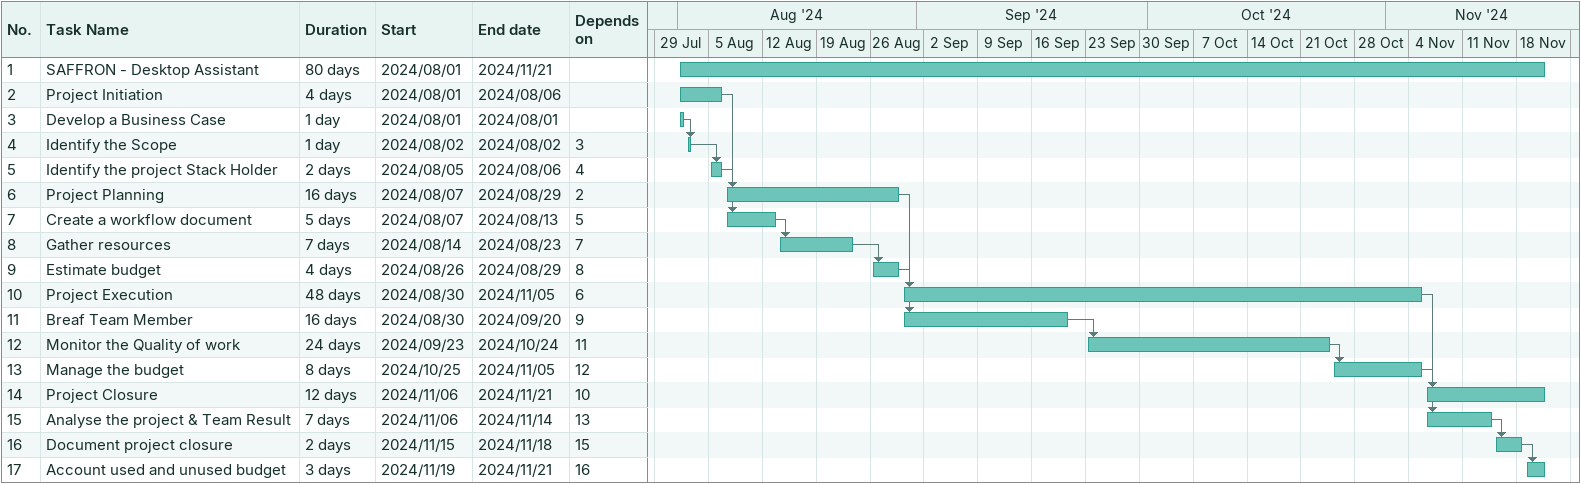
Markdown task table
| ID | Task | Duration | Start | Finish | Predecessors |
|---|---|---|---|---|---|
| 1 | SAFFRON - Desktop Assistant | 80d | 2024-08-01 | 2024-11-21 |  |
| 2 | Project Initiation | 4d | 2024-08-01 | 2024-08-06 |  |
| 3 | Develop a Business Case | 1d | 2024-08-01 | 2024-08-01 |  |
| 4 | Identify the Scope | 1d | 2024-08-02 | 2024-08-02 | 3 |
| 5 | Identify the project Stack Holder | 2d | 2024-08-05 | 2024-08-06 | 4 |
| 6 | Project Planning | 16d | 2024-08-07 | 2024-08-29 | 2 |
| 7 | Create a workflow document | 5d | 2024-08-07 | 2024-08-13 | 5 |
| 8 | Gather resources | 7d | 2024-08-14 | 2024-08-23 | 7 |
| 9 | Estimate budget | 4d | 2024-08-26 | 2024-08-29 | 8 |
| 10 | Project Execution | 48d | 2024-08-30 | 2024-11-05 | 6 |
| 11 | Breaf Team Member | 16d | 2024-08-30 | 2024-09-20 | 9 |
| 12 | Monitor the Quality of work | 24d | 2024-09-23 | 2024-10-24 | 11 |
| 13 | Manage the budget | 8d | 2024-10-25 | 2024-11-05 | 12 |
| 14 | Project Closure | 12d | 2024-11-06 | 2024-11-21 | 10 |
| 15 | Analyse the project & Team Result | 7d | 2024-11-06 | 2024-11-14 | 13 |
| 16 | Document project closure | 2d | 2024-11-15 | 2024-11-18 | 15 |
| 17 | Account used and unused budget | 3d | 2024-11-19 | 2024-11-21 | 16 |
